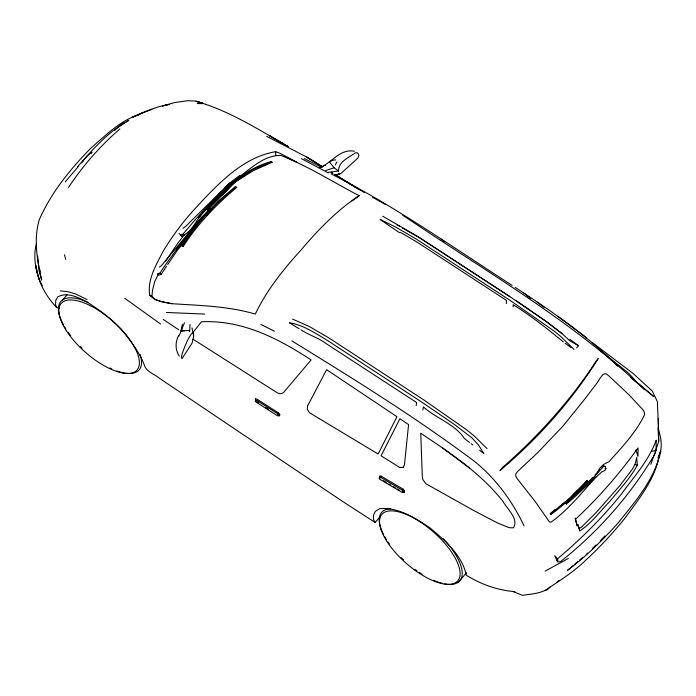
<?xml version="1.0" encoding="UTF-8"?>
<svg xmlns="http://www.w3.org/2000/svg" width="696" height="696" viewBox="0 0 696 696"><rect width="100%" height="100%" fill="white"/><g stroke="black" fill="none" stroke-linecap="round" stroke-linejoin="round"><path stroke-width="1.04" d="M506.401 303.534L506.453 300.368L416.495 241.79L401.618 233.038L398.851 232.255L380.947 220.006M513.117 306.84L513.152 304.735C531.013 315.74 547.291 328.747 563.351 341.91M37.627 256.206L39.133 271.144L41.717 280.053C37.201 260.287 33.425 239.833 39.228 219.823C51.165 192.592 70.166 169.276 90.828 148.178C105.548 135.537 119.816 120.756 138.739 114.736L132.109 117.433C143.924 111.847 156.104 106.601 169.05 104.409M189.704 331.461L190.051 324.345M658.277 418.444L658.721 441.621L650.838 464.406M379.363 478.639L379.685 475.925L381.025 476.125L403.245 489.227L404.428 490.654L404.193 492.298L401.897 492.29L380.312 479.561L379.363 478.639L379.424 477.534M255.415 401.54L255.606 398.912L256.902 399.147L278.539 412.937L279.731 414.337L279.618 415.834L277.904 415.904L277.513 413.659L256.641 400.365L255.475 400.757L255.415 401.54L256.485 402.332L277.365 415.677M255.475 400.757L255.606 398.912M659.269 454.749C655.588 478.665 639.293 498.266 625.547 517.433C613.376 532.518 600.3 546.856 585.997 559.949C575.201 570.555 562.681 578.698 550.197 587.05C542.602 593.575 531.857 593.914 522.331 595.306L512.943 591.487M153.999 298.654L151.937 296.313L152.468 290.519L154.782 281.401L158.14 274.581M193.645 336.177L192.157 342.98L182.091 358.501L181.525 357.918C180.429 354.769 194.141 322.805 193.645 336.177L192 327.886M402.549 492.368L402.201 490.054L380.668 477.386L379.503 477.778M328.225 172.364L338.526 171.025C338.43 161.341 349.035 157.601 355.525 152.737L357.257 152.816L358.518 154.19L358.866 155.765L357.753 158.244L340.579 173.782L334.454 175.009M182.378 324.266L180.803 332.079L178.829 336.159M416.121 405.672L416.756 402.619L326.798 344.041C318.785 337.899 309.224 335.289 300.942 329.843M422.82 410.04L423.455 406.986C436.053 418.252 454.94 424.099 464.38 438.463L469.478 442.412M579.211 528.386L581.395 527.255L595.959 512.769L620.092 485.329L632.36 469.113L635.091 464.397L636.736 457.368L637.31 465.293C630.002 478.552 619.397 489.662 609.879 501.337C600.056 511.186 591.626 523.314 579.838 530.804L577.95 524.68L579.838 530.804M557.044 560.741L557.539 558.784C580.586 539.374 602.049 518.111 620.98 494.656C633.604 477.195 648.811 460.691 656.206 440.194L656.084 450.442L654.962 453.949C630.541 495.213 598.351 531.657 560.785 561.411L557.783 562.098L557.539 558.784L554.686 555.747L557.044 560.741L557.774 560.515L557.539 558.784M380.668 477.386L381.025 476.125M36.601 243.487C32.477 256.737 36.027 273.659 42.317 285.865M178.698 335.298C175.244 341.745 175.027 349.923 179.264 356.074M597.203 473.863C598.621 467.842 603.284 463.875 608.948 461.752C622.024 447.206 636.022 432.46 644.566 414.729L644.392 412.345L643.322 410.188L628.653 394.484L608.965 375.997L606.407 373.961L604.676 373.778L603.067 374.526L600.491 377.519L597.333 382.6L585.11 398.651L562.96 426.117L537.93 452.443L517.572 471.488L515.762 473.985L515.745 476.029L517.18 478.622L535.372 501.772L549.362 521.8L551.11 522.13C568.249 509.777 582.047 492.69 595.985 476.795M189.303 331.348L189.121 330.382L181.038 330.965L184.484 322.735M659.651 453.835C662.931 445.588 660.556 435.931 657.929 427.77M657.894 457.907L660.808 451.078C654.666 479.701 634.839 502.12 616.952 524.288C601.788 540.905 585.649 556.826 567.597 570.285L573.26 565.465M380.312 479.561L380.547 479.048M335.333 164.882L336.855 161.959M165.752 261.017L177.898 243.043L184.431 234.743M183.083 246.593L182.926 245.819C196.559 223.033 215.212 203.571 235.979 187.154L236.701 187.389C216.221 204.572 197.577 224.042 183.083 246.593L182.117 246.393L181.96 245.618L193.288 228.697L204.876 215.029M601.64 467.042L602.814 465.998L605.085 466.416L605.964 468.721L604.659 470.679L601.814 471.827L572.399 499.041L566.431 504L565.978 503.617L565.796 502.817L571.181 498.023M68.539 187.45C82.954 165.665 100.059 146.099 119.808 129.004M166.527 266.22L161.194 274.389L158.688 275.12L157.418 273.85L159.923 273.11C175.079 250.325 192.314 228.68 210.931 208.53L211.958 209.653L206.477 215.473M167.736 264.445L177.393 250.238L188.486 236.823M638.858 383.844L653.927 396.703L630.289 377.275M82.998 160.759L87.618 155.486L92.081 152.224L90.645 153.546M195.593 224.878L201.683 217.256L210.201 208.295L210.931 208.53M192.766 332.697L201.509 321.778C242.243 319.864 278.035 338.317 311.121 359.919L283.69 392.344L281.967 393.527L280.21 393.719L277.808 393.136L193.053 339.222M201.683 217.256L161.594 265.472L159.358 267.186M65.198 181.9L78.196 166.692M198.769 217.544L205.816 209.54M62.588 299.95L67.477 294.382M176.74 249.142L190.948 232.96M59.23 308.432L56.533 307.345L55.558 304.77L55.706 300.481L57.69 296.957C67.521 291.441 78.726 297.688 87.513 302.403C101.172 310.938 114.04 320.943 124.558 333.201C132.397 343.598 140.609 354.081 144.855 366.557C147.874 372.517 155.077 374.422 159.906 378.607L342.136 501.146L375.135 522.461L380.06 516.858M576.584 347.957L578.524 345.747L569.893 339.326M458.168 582.308L466.546 572.764M592.931 477.404L575.888 493.664M595.08 474.968L599.369 470.078M587.006 480.492L587.059 480.684C576.758 493.525 563.543 503.452 550.684 513.561L550.258 513.631L551.171 514.318C564.212 504.409 576.88 493.899 587.589 481.441L587.006 480.492L568.823 499.084M81.58 162.847L83.642 160.541M193.288 228.697L197.464 224.129M222.094 195.393L235.309 180.969L252.544 169.615L271.431 161.942L272.136 162.238L253.257 170.703L235.509 181.786L207.73 209.8L206.799 209.574L206.695 208.791C224.408 188.86 244.096 169.241 270.492 161.716L271.431 161.942M600.639 540.575L604.955 535.885M77.682 166.64C92.82 149.37 108.367 131.405 128.821 120.347L126.22 122.026M207.73 209.8L207.626 209.009L221.38 194.306L235.309 180.969M550.475 586.528L547.073 589.808L545.325 590.408M178.994 233.465L180.508 234.691L183.039 234.082C200.396 213.359 218.796 192.705 240.146 175.923L241.103 177.115M217.587 195.602L221.328 191.722M224.312 188.607L229.55 183.161L239.45 175.67L240.146 175.923M583.178 485.773L587.537 481.249M210.757 208.861L218.935 200.439L235.013 186.954L235.979 187.154M603.823 466.042L591.365 479.927L566.257 503.199L566.431 504M571.312 497.805L565.77 502.564M573.165 494.76L577.732 490.228M207.086 208.991C196.942 216.178 193.488 231.751 181.691 236.092L180.151 234.935M225.495 190.826L227.035 189.312M229.55 183.161L185.293 226.739L182.935 228.297M594.95 477.5L589.738 482.476M575.435 519.329L575.209 517.998L577.236 526.011L575.435 519.329C598.664 497.71 619.527 473.672 638.049 447.92L638.006 456.445L635.944 449.921M586.189 554.46L587.711 552.998M592.27 548.613L596.072 544.959M402.914 467.495L404.454 465.006L408.569 424.595L399.93 418.74L381.069 455.784L399.661 467.442L402.914 467.495L399.661 467.442M231.733 190.756L235.735 187.198L236.701 187.389M114.562 130.448L123.114 122.966L117.528 127.603L124.48 123.14M550.258 513.631L555.147 509.402M567.431 502.373L570.355 499.885M574.87 564.091L578.106 561.341M579.725 559.967L582.952 557.209M232.42 184.136L239.52 178.385M550.736 514.388L556.661 509.62M559.14 506.905L568.597 499.293M402.201 490.054L403.245 489.227M239.485 176.68C251.726 167.692 264.889 154.956 280.975 155.469C308.258 166.187 333.201 182.204 359.18 195.706L351.959 200.961M556.53 582.491L559.523 580.238M359.18 195.706C336.777 210.349 318.229 229.758 300.994 250.038C283.35 269.543 266.629 290.189 255.319 314.105C228.227 306.049 199.822 305.544 171.842 303.7C164.099 302.247 155.512 301.203 149.736 295.269C147.143 279.383 156.339 264.619 163.264 251.038C172.234 236.257 182.561 222.329 194.219 209.557C216.195 185.797 242.217 157.131 275.668 151.702L279.905 153.242L296.209 161.916L287.265 157.705M235.509 181.786L252.544 169.615M277.513 413.659L278.539 412.937M320.56 167.571C331.722 162.307 340.535 148.439 354.368 151.258M234.369 180.743L242.452 176.123M545.107 571.138L568.345 558.453M402.671 491.48L404.428 490.654M319.742 167.606L325.632 164.943M259.878 167.092L262.705 165.822M264.593 164.978L271.205 162.011L272.136 162.238M277.956 415.103L279.731 414.337M141.714 113.257L137.66 114.788L151.954 109.411M325.632 170.555L334.132 167.771L338.526 171.025M169.232 104.417L162.455 106.036L174.383 102.599L187.746 100.694L195.689 101.059L203.363 103.452L196.063 101.311C229.201 110.673 258.651 129.56 288.205 146.673L269.709 135.842L287.613 146.282M651.717 451.373L656.084 450.442M335.542 174.653L337.56 174.304M335.69 159.923L333.132 160.141L329.391 161.846L334.132 167.771M181.038 330.965L184.544 330.791M197.229 103.495L202.458 103.66M514.979 591.67C498.014 590.408 480.666 584.283 466.363 575.27C462.005 555.086 445.118 540.618 429.989 527.942C415.26 517.894 398.321 507.149 379.764 508.611L375.344 511.369L373.665 514.849L373.352 519.338L375.135 522.461M604.076 466.372L605.085 466.416M166.414 312.478L204.572 314.07M402.836 492.22L404.193 492.298M60.213 290.911L67.347 291.572L75.29 293.825L87 299.524M604.998 468.617L605.964 468.721M171.842 303.7L161.115 301.525L154.695 299.428M181.96 245.618L182.926 245.819M206.695 208.791L207.626 209.009M235.013 186.954L235.735 187.198M635.091 464.397L637.31 465.293M292.581 319.116L309.111 326.415L328.799 337.856L422.916 399.33L466.642 429.815L473.88 435.661L487.009 448.555M270.492 161.716L271.205 162.011M402.54 228.044L419.862 237.954L509.82 296.531M149.736 295.269L151.937 296.313M260.922 324.475L274.415 331.165M266.742 136.373L306.866 157.139L322.152 166.596M380.051 219.397L396.067 227.296L415.747 238.728L509.863 300.211L553.598 330.696L560.828 336.542L573.965 349.435M304.282 158.558L321.378 167.214M301.385 158.618L328.39 172.93M372.517 197.264L385.523 204.511M578.524 345.747L569.702 340.683L562.786 334.315L545.699 321.187L511.821 297.975L417.704 236.501L382.8 216.256M383.331 480.692L386.123 482.337M388.907 483.99L390.76 485.086M393.553 486.73L395.406 487.826M397.268 488.931L399.121 490.027M397.164 224.834L399.852 226.444M291.902 340.944C353.907 378.998 415.851 417.53 474.159 461.1C495.622 478.3 512.404 501.155 524.071 525.924M299.158 328.756L289.362 322.779C303.265 324.962 315.018 333.036 326.842 340.083L420.958 401.557L454.836 424.769L471.923 437.888L478.343 444.822L483.911 453.601L479.666 450.312M334.776 174.418L364.295 192.566M331.139 172.164L332.94 173.278L331.183 173.948C394.58 205.929 452.539 247.106 512.125 285.421M322.526 166.857L306.866 157.139L322.465 166.831M335.42 174.853L359.371 189.712M335.315 174.818L358.257 189.068M256.694 401.775L258.503 402.932M265.715 407.56L268.421 409.291M402.41 214.968C484.486 270.727 571.781 320.386 643.991 389.221M515.144 287.396C551.249 310.973 587.128 335.402 617.578 366.174M163.203 319.394L178.759 329.8M442.499 447.928L420.758 433.173L422.307 476.699L422.707 479.283L425.813 483.694L473.524 510.42L497.536 523L509.263 527.707L513.483 527.829C519.146 518.772 506.853 508.854 503.077 501.494C486.26 480.153 464.676 463.345 442.499 447.928L469.696 468.121M516.519 300.898L546.517 321.561L562.133 333.541M160.524 323.971L124.749 298.245M592.418 342.641L633.186 373.526L652.317 391.108L657.407 401.679L658.564 430.606M565.091 343.18L571.172 347.626M557.87 316.41L585.066 336.603L586.232 338.3M441.081 239.18L444.483 241.79M536.285 301.472L543.959 307.388M471.175 443.726L472.88 445.048M599.308 349.653L628.801 373.361L639.102 384.627M523.914 293.094L530.57 298.506M565.796 502.817L566.257 503.199M56.533 307.345C45.475 295.922 37.784 281.167 35.705 265.306L38.993 279.348M159.923 273.11L161.194 274.389M183.039 234.082L184.231 235.483M180.508 234.691L181.691 236.092M587.059 480.684L587.589 481.441M550.684 513.561L551.171 514.318M338.7 173.278L339.378 174.374M64.493 254.806L65.728 259.521M181.656 328.303L181.908 330.243M39.742 269.056L40.072 271.988M658.068 429.232L658.721 441.621M275.668 151.702L275.746 155.173M443.248 538.643A51.965 21.367 41.3 0 1 444.683 583.883M442.604 583.431A51.965 21.367 41.3 0 1 440.455 582.848M439.498 582.552A51.965 21.367 41.3 0 1 433.46 580.255M422.159 574.235A51.965 21.367 41.3 0 1 419.54 572.556M416.93 570.772A51.965 21.367 41.3 0 1 415.207 569.537M403.55 559.862A51.965 21.367 41.3 0 1 401.2 557.6M389.403 543.941A51.965 21.367 41.3 0 1 388.159 542.184M386.445 539.574A51.965 21.367 41.3 0 1 384.714 536.686M383.679 534.78A51.965 21.367 41.3 0 1 382.748 532.91M382.322 531.996A51.965 21.367 41.3 0 1 390.673 508.759M140.044 354.334A51.965 21.367 41.3 0 1 116.832 370.959M111.725 368.871A51.965 21.367 41.3 0 1 109.864 367.993M82.058 348.183A51.965 21.367 41.3 0 1 80.501 346.678M70.679 335.663A51.965 21.367 41.3 0 1 68.069 332.14M65.746 328.651A51.965 21.367 41.3 0 1 64.571 326.72M63.484 324.806A51.965 21.367 41.3 0 1 88.331 302.464M307.554 406.003L307.31 409.344L309.52 412.754L378.119 454.01L396.955 416.713L326.615 369.672L307.554 406.003M598.142 358.701C571.712 400.887 538.017 438.489 500.015 470.566L502.364 467.625C538.252 436.279 570.642 400.391 596.637 360.406L598.142 358.701M386.541 540.801A50.46 20.75 41.3 0 0 456.185 582.3A50.46 20.75 41.3 0 0 416.765 519.755A50.46 20.75 41.3 0 0 386.541 540.801M65.833 329.878A50.46 20.75 41.3 0 0 135.476 371.377A50.46 20.75 41.3 0 0 96.065 308.833A50.46 20.75 41.3 0 0 65.833 329.878"/></g></svg>
